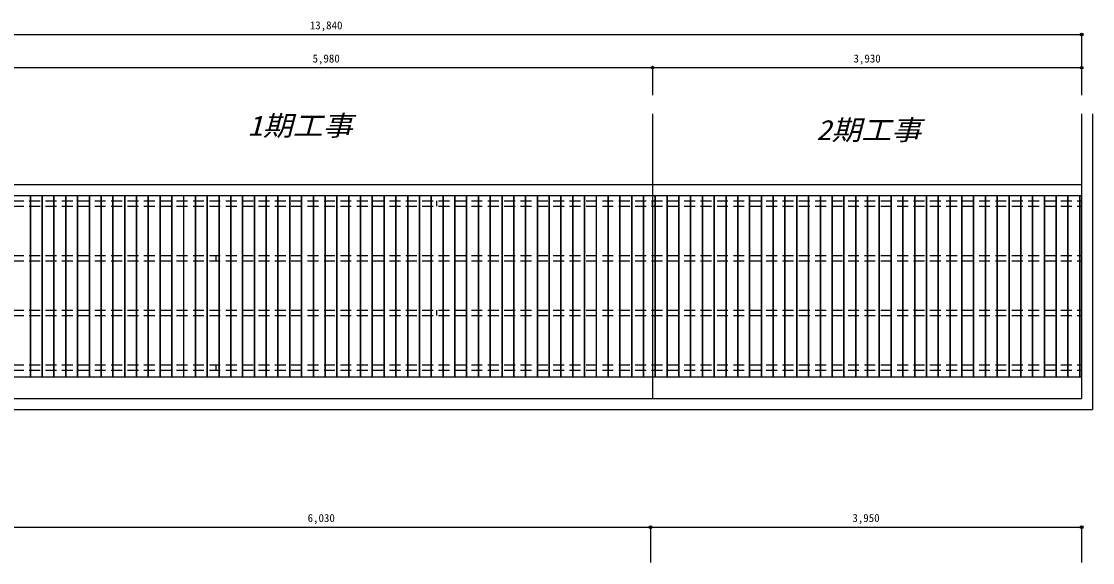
# Model space of a CAD drawing. Units: millimetres at full size, sheet at 1:50. Extents: x -9388 to 15553, y -6866 to 6649.
# Drawn here: x -3890 to 5922, y 1696 to 6649 of the extents above; entities that cross this region are included whole.
import ezdxf
from ezdxf.enums import TextEntityAlignment as Align

# ---------------------------------------------------------------- set-up
doc = ezdxf.new("R2010")
doc.units = ezdxf.units.MM
doc.header["$LTSCALE"] = 50
doc.header["$PDMODE"] = 32
doc.header["$PDSIZE"] = 25
doc.linetypes.add('DASHED2', pattern=[3, 2, -1])
for name, color, linetype in [('2-4_建具', 4, 'DASHED2'), ('2-6_設備', 3, 'Continuous'), ('2-A_建築見掛', 7, 'Continuous'), ('2-B_文字', 6, 'Continuous'), ('2-C_寸法', 4, 'Continuous')]:
    doc.layers.add(name, color=color, linetype=linetype)
doc.styles.add('ＭＳ ゴシック', font='')
doc.styles.get('ＭＳ ゴシック').set_extended_font_data('MS Gothic')

msp = doc.modelspace()

# ---------------------------------------------------------------- linework, layer by layer
at = {"layer": '2-4_建具'}
for p, q in [((-8018.46, 5006.87), (5821.54, 5006.87)), ((-88.46, 5006.87), (-88.46, 4956.87)), ((1886.99, 5006.87), (1886.99, 4956.87)), ((1891.54, 5006.87), (1891.54, 4956.87)), ((5821.54, 5006.87), (5821.54, 4956.87)), ((-8018.46, 4956.87), (5821.54, 4956.87)), ((-8018.46, 4506.87), (5821.54, 4506.87)), ((-8018.46, 4456.87), (5821.54, 4456.87)), ((-2108.46, 4506.87), (-2108.46, 4456.87)), ((1891.54, 4506.87), (1891.54, 4456.87)), ((5821.54, 4506.87), (5821.54, 4456.87)), ((-8018.46, 4006.87), (5821.54, 4006.87)), ((-8018.46, 3956.87), (5821.54, 3956.87)), ((-88.46, 4006.87), (-88.46, 3956.87)), ((1891.54, 4006.87), (1891.54, 3956.87)), ((5821.54, 4006.87), (5821.54, 3956.87)), ((-8018.46, 3506.87), (5821.54, 3506.87)), ((-8018.46, 3456.87), (5821.54, 3456.87)), ((-2108.46, 3506.87), (-2108.46, 3456.87)), ((1891.54, 3506.87), (1891.54, 3456.87)), ((5821.54, 3506.87), (5821.54, 3456.87))]:
    msp.add_line(p, q, dxfattribs=at)
at = {"layer": '2-6_設備'}
for p, q in [((-3807.96, 3396.87), (-3807.96, 5056.87)), ((-3804.96, 3396.87), (-3804.96, 5056.87)), ((-3699.96, 3396.87), (-3699.96, 5056.87)), ((-3696.96, 3396.87), (-3696.96, 5056.87)), ((-3591.96, 3396.87), (-3591.96, 5056.87)), ((-3588.96, 3396.87), (-3588.96, 5056.87)), ((-3483.96, 3396.87), (-3483.96, 5056.87)), ((-3480.96, 3396.87), (-3480.96, 5056.87)), ((-3375.96, 3396.87), (-3375.96, 5056.87)), ((-3372.96, 3396.87), (-3372.96, 5056.87)), ((-3267.96, 3396.87), (-3267.96, 5056.87)), ((-3264.96, 3396.87), (-3264.96, 5056.87)), ((-3159.96, 3396.87), (-3159.96, 5056.87)), ((-3156.96, 3396.87), (-3156.96, 5056.87)), ((-3051.96, 3396.87), (-3051.96, 5056.87)), ((-3048.96, 3396.87), (-3048.96, 5056.87)), ((-2943.96, 3396.87), (-2943.96, 5056.87)), ((-2940.96, 3396.87), (-2940.96, 5056.87)), ((-2835.96, 3396.87), (-2835.96, 5056.87)), ((-2832.96, 3396.87), (-2832.96, 5056.87)), ((-2727.96, 3396.87), (-2727.96, 5056.87)), ((-2724.96, 3396.87), (-2724.96, 5056.87)), ((-2619.96, 3396.87), (-2619.96, 5056.87)), ((-2616.96, 3396.87), (-2616.96, 5056.87)), ((-2511.96, 3396.87), (-2511.96, 5056.87)), ((-2508.96, 3396.87), (-2508.96, 5056.87)), ((-2403.96, 3396.87), (-2403.96, 5056.87)), ((-2400.96, 3396.87), (-2400.96, 5056.87)), ((-2295.96, 3396.87), (-2295.96, 5056.87)), ((-2292.96, 3396.87), (-2292.96, 5056.87)), ((-2187.96, 3396.87), (-2187.96, 5056.87)), ((-2184.96, 3396.87), (-2184.96, 5056.87)), ((-2079.96, 3396.87), (-2079.96, 5056.87)), ((-2076.96, 3396.87), (-2076.96, 5056.87)), ((-1971.96, 3396.87), (-1971.96, 5056.87)), ((-1968.96, 3396.87), (-1968.96, 5056.87)), ((-1863.96, 3396.87), (-1863.96, 5056.87)), ((-1860.96, 3396.87), (-1860.96, 5056.87)), ((-1755.96, 3396.87), (-1755.96, 5056.87)), ((-1752.96, 3396.87), (-1752.96, 5056.87)), ((-1647.96, 3396.87), (-1647.96, 5056.87)), ((-1644.96, 3396.87), (-1644.96, 5056.87)), ((-1539.96, 3396.87), (-1539.96, 5056.87)), ((-1536.96, 3396.87), (-1536.96, 5056.87)), ((-1431.96, 3396.87), (-1431.96, 5056.87)), ((-1428.96, 3396.87), (-1428.96, 5056.87)), ((-1323.96, 3396.87), (-1323.96, 5056.87)), ((-1320.96, 3396.87), (-1320.96, 5056.87)), ((-1215.96, 3396.87), (-1215.96, 5056.87)), ((-1212.96, 3396.87), (-1212.96, 5056.87)), ((-1107.96, 3396.87), (-1107.96, 5056.87)), ((-1104.96, 3396.87), (-1104.96, 5056.87)), ((-999.96, 3396.87), (-999.96, 5056.87)), ((-996.96, 3396.87), (-996.96, 5056.87)), ((-891.96, 3396.87), (-891.96, 5056.87)), ((-888.96, 3396.87), (-888.96, 5056.87)), ((-783.96, 3396.87), (-783.96, 5056.87)), ((-780.96, 3396.87), (-780.96, 5056.87)), ((-675.96, 3396.87), (-675.96, 5056.87)), ((-672.96, 3396.87), (-672.96, 5056.87)), ((-567.96, 3396.87), (-567.96, 5056.87)), ((-564.96, 3396.87), (-564.96, 5056.87)), ((-459.96, 3396.87), (-459.96, 5056.87)), ((-456.96, 3396.87), (-456.96, 5056.87)), ((-351.96, 3396.87), (-351.96, 5056.87)), ((-348.96, 3396.87), (-348.96, 5056.87)), ((-243.96, 3396.87), (-243.96, 5056.87)), ((-240.96, 3396.87), (-240.96, 5056.87)), ((-135.96, 3396.87), (-135.96, 5056.87)), ((-132.96, 3396.87), (-132.96, 5056.87)), ((-27.96, 3396.87), (-27.96, 5056.87)), ((-24.96, 3396.87), (-24.96, 5056.87)), ((80.04, 3396.87), (80.04, 5056.87)), ((83.04, 3396.87), (83.04, 5056.87)), ((188.04, 3396.87), (188.04, 5056.87)), ((191.04, 3396.87), (191.04, 5056.87)), ((296.04, 3396.87), (296.04, 5056.87)), ((299.04, 3396.87), (299.04, 5056.87)), ((404.04, 3396.87), (404.04, 5056.87)), ((407.04, 3396.87), (407.04, 5056.87)), ((512.04, 3396.87), (512.04, 5056.87)), ((515.04, 3396.87), (515.04, 5056.87)), ((620.04, 3396.87), (620.04, 5056.87)), ((623.04, 3396.87), (623.04, 5056.87)), ((728.04, 3396.87), (728.04, 5056.87)), ((731.04, 3396.87), (731.04, 5056.87)), ((836.04, 3396.87), (836.04, 5056.87)), ((839.04, 3396.87), (839.04, 5056.87)), ((944.04, 3396.87), (944.04, 5056.87)), ((947.04, 3396.87), (947.04, 5056.87)), ((1052.04, 3396.87), (1052.04, 5056.87)), ((1055.04, 3396.87), (1055.04, 5056.87)), ((1160.04, 3396.87), (1160.04, 5056.87)), ((1163.04, 3396.87), (1163.04, 5056.87)), ((1268.04, 3396.87), (1268.04, 5056.87)), ((1271.04, 3396.87), (1271.04, 5056.87)), ((1376.04, 3396.87), (1376.04, 5056.87)), ((1379.04, 3396.87), (1379.04, 5056.87)), ((1484.04, 3396.87), (1484.04, 5056.87)), ((1487.04, 3396.87), (1487.04, 5056.87)), ((1592.04, 3396.87), (1592.04, 5056.87)), ((1595.04, 3396.87), (1595.04, 5056.87)), ((1700.04, 3396.87), (1700.04, 5056.87)), ((1703.04, 3396.87), (1703.04, 5056.87)), ((1808.04, 3396.87), (1808.04, 5056.87)), ((1811.04, 3396.87), (1811.04, 5056.87)), ((1916.04, 3396.87), (1916.04, 5056.87)), ((1919.04, 3396.87), (1919.04, 5056.87)), ((2024.04, 3396.87), (2024.04, 5056.87)), ((2027.04, 3396.87), (2027.04, 5056.87)), ((2132.04, 3396.87), (2132.04, 5056.87)), ((2135.04, 3396.87), (2135.04, 5056.87)), ((2240.04, 3396.87), (2240.04, 5056.87)), ((2243.04, 3396.87), (2243.04, 5056.87)), ((2348.04, 3396.87), (2348.04, 5056.87)), ((2351.04, 3396.87), (2351.04, 5056.87)), ((2456.04, 3396.87), (2456.04, 5056.87)), ((2459.04, 3396.87), (2459.04, 5056.87)), ((2564.04, 3396.87), (2564.04, 5056.87)), ((2567.04, 3396.87), (2567.04, 5056.87)), ((2672.04, 3396.87), (2672.04, 5056.87)), ((2675.04, 3396.87), (2675.04, 5056.87)), ((2780.04, 3396.87), (2780.04, 5056.87)), ((2783.04, 3396.87), (2783.04, 5056.87)), ((2888.04, 3396.87), (2888.04, 5056.87)), ((2891.04, 3396.87), (2891.04, 5056.87)), ((2996.04, 3396.87), (2996.04, 5056.87)), ((2999.04, 3396.87), (2999.04, 5056.87)), ((3104.04, 3396.87), (3104.04, 5056.87)), ((3107.04, 3396.87), (3107.04, 5056.87)), ((3212.04, 3396.87), (3212.04, 5056.87)), ((3215.04, 3396.87), (3215.04, 5056.87)), ((3320.04, 3396.87), (3320.04, 5056.87)), ((3323.04, 3396.87), (3323.04, 5056.87)), ((3428.04, 3396.87), (3428.04, 5056.87)), ((3431.04, 3396.87), (3431.04, 5056.87)), ((3536.04, 3396.87), (3536.04, 5056.87)), ((3539.04, 3396.87), (3539.04, 5056.87)), ((3644.04, 3396.87), (3644.04, 5056.87)), ((3647.04, 3396.87), (3647.04, 5056.87)), ((3752.04, 3396.87), (3752.04, 5056.87)), ((3755.04, 3396.87), (3755.04, 5056.87)), ((3860.04, 3396.87), (3860.04, 5056.87)), ((3863.04, 3396.87), (3863.04, 5056.87)), ((3968.04, 3396.87), (3968.04, 5056.87)), ((3971.04, 3396.87), (3971.04, 5056.87)), ((4076.04, 3396.87), (4076.04, 5056.87)), ((4079.04, 3396.87), (4079.04, 5056.87)), ((4184.04, 3396.87), (4184.04, 5056.87)), ((4187.04, 3396.87), (4187.04, 5056.87)), ((4292.04, 3396.87), (4292.04, 5056.87)), ((4295.04, 3396.87), (4295.04, 5056.87)), ((4400.04, 3396.87), (4400.04, 5056.87)), ((4403.04, 3396.87), (4403.04, 5056.87)), ((4508.04, 3396.87), (4508.04, 5056.87)), ((4511.04, 3396.87), (4511.04, 5056.87)), ((4616.04, 3396.87), (4616.04, 5056.87)), ((4619.04, 3396.87), (4619.04, 5056.87)), ((4724.04, 3396.87), (4724.04, 5056.87)), ((4727.04, 3396.87), (4727.04, 5056.87)), ((4832.04, 3396.87), (4832.04, 5056.87)), ((4835.04, 3396.87), (4835.04, 5056.87)), ((4940.04, 3396.87), (4940.04, 5056.87)), ((4943.04, 3396.87), (4943.04, 5056.87)), ((5048.04, 3396.87), (5048.04, 5056.87)), ((5051.04, 3396.87), (5051.04, 5056.87)), ((5156.04, 3396.87), (5156.04, 5056.87)), ((5159.04, 3396.87), (5159.04, 5056.87)), ((5264.04, 3396.87), (5264.04, 5056.87)), ((5267.04, 3396.87), (5267.04, 5056.87)), ((5372.04, 3396.87), (5372.04, 5056.87)), ((5375.04, 3396.87), (5375.04, 5056.87)), ((5480.04, 3396.87), (5480.04, 5056.87)), ((5483.04, 3396.87), (5483.04, 5056.87)), ((5588.04, 3396.87), (5588.04, 5056.87)), ((5591.04, 3396.87), (5591.04, 5056.87)), ((5696.04, 3396.87), (5696.04, 5056.87)), ((5699.04, 3396.87), (5699.04, 5056.87)), ((5804.04, 3396.87), (5804.04, 5056.87)), ((5807.04, 3396.87), (5807.04, 5056.87))]:
    msp.add_line(p, q, dxfattribs=at)
at = {"layer": '2-A_建築見掛'}
for p, q in [((1891.54, 5802.75), (1891.54, 3192.18)), ((5821.54, 5802.75), (5821.54, 3196.87)), ((5921.54, 5802.75), (5921.54, 3096.87)), ((-8018.46, 5156.87), (5821.54, 5156.87)), ((-8018.46, 5056.87), (5821.54, 5056.87)), ((-8018.46, 3396.87), (5821.54, 3396.87)), ((-8018.46, 3196.87), (5821.54, 3196.87)), ((-8118.46, 3096.87), (5921.54, 3096.87))]:
    msp.add_line(p, q, dxfattribs=at)
at = {"layer": '2-C_寸法'}
for p, q in [((-8018.46, 6530.09), (5821.54, 6530.09)), ((5821.54, 6530.09), (5821.54, 6226.35)), ((-4088.46, 6226.35), (1891.54, 6226.35)), ((1891.54, 6226.35), (1891.54, 5975.73)), ((1891.54, 6226.35), (5821.54, 6226.35)), ((5821.54, 6226.35), (5821.54, 5975.73)), ((-4158.46, 2019.8), (1871.54, 2019.8)), ((1871.54, 2019.8), (1871.54, 1695.79)), ((1871.54, 2019.8), (5821.54, 2019.8)), ((5821.54, 2019.8), (5821.54, 1695.79))]:
    msp.add_line(p, q, dxfattribs=at)
at = {"layer": '2-C_寸法', "color": 7}
for p in [(5821.54, 6530.09), (1891.54, 6226.35), (5821.54, 6226.35), (1871.54, 2019.8), (5821.54, 2019.8)]:
    msp.add_point(p, dxfattribs=at)

# ---------------------------------------------------------------- texts
at = {"layer": '2-B_文字', "style": 'ＭＳ ゴシック', "oblique": 15, "width": 1.1}
for s, p in [('1期工事', (-1817.07, 5549.25)), ('2期工事', (3391.7, 5509.64))]:
    msp.add_text(s, height=183.3, dxfattribs=at).set_placement(p, align=Align.BOTTOM_LEFT)
at = {"layer": '2-C_寸法', "style": 'ＭＳ ゴシック'}
for s, p in [('13,840', (-1248.46, 6555.09)), ('5,980', (-1223.46, 6251.35)), ('3,930', (3731.54, 6251.35)), ('6,030', (-1268.46, 2044.8)), ('3,950', (3721.54, 2044.8))]:
    msp.add_text(s, height=73.31, dxfattribs=at).set_placement(p, align=Align.BOTTOM_LEFT)

doc.saveas('drawing.dxf')
